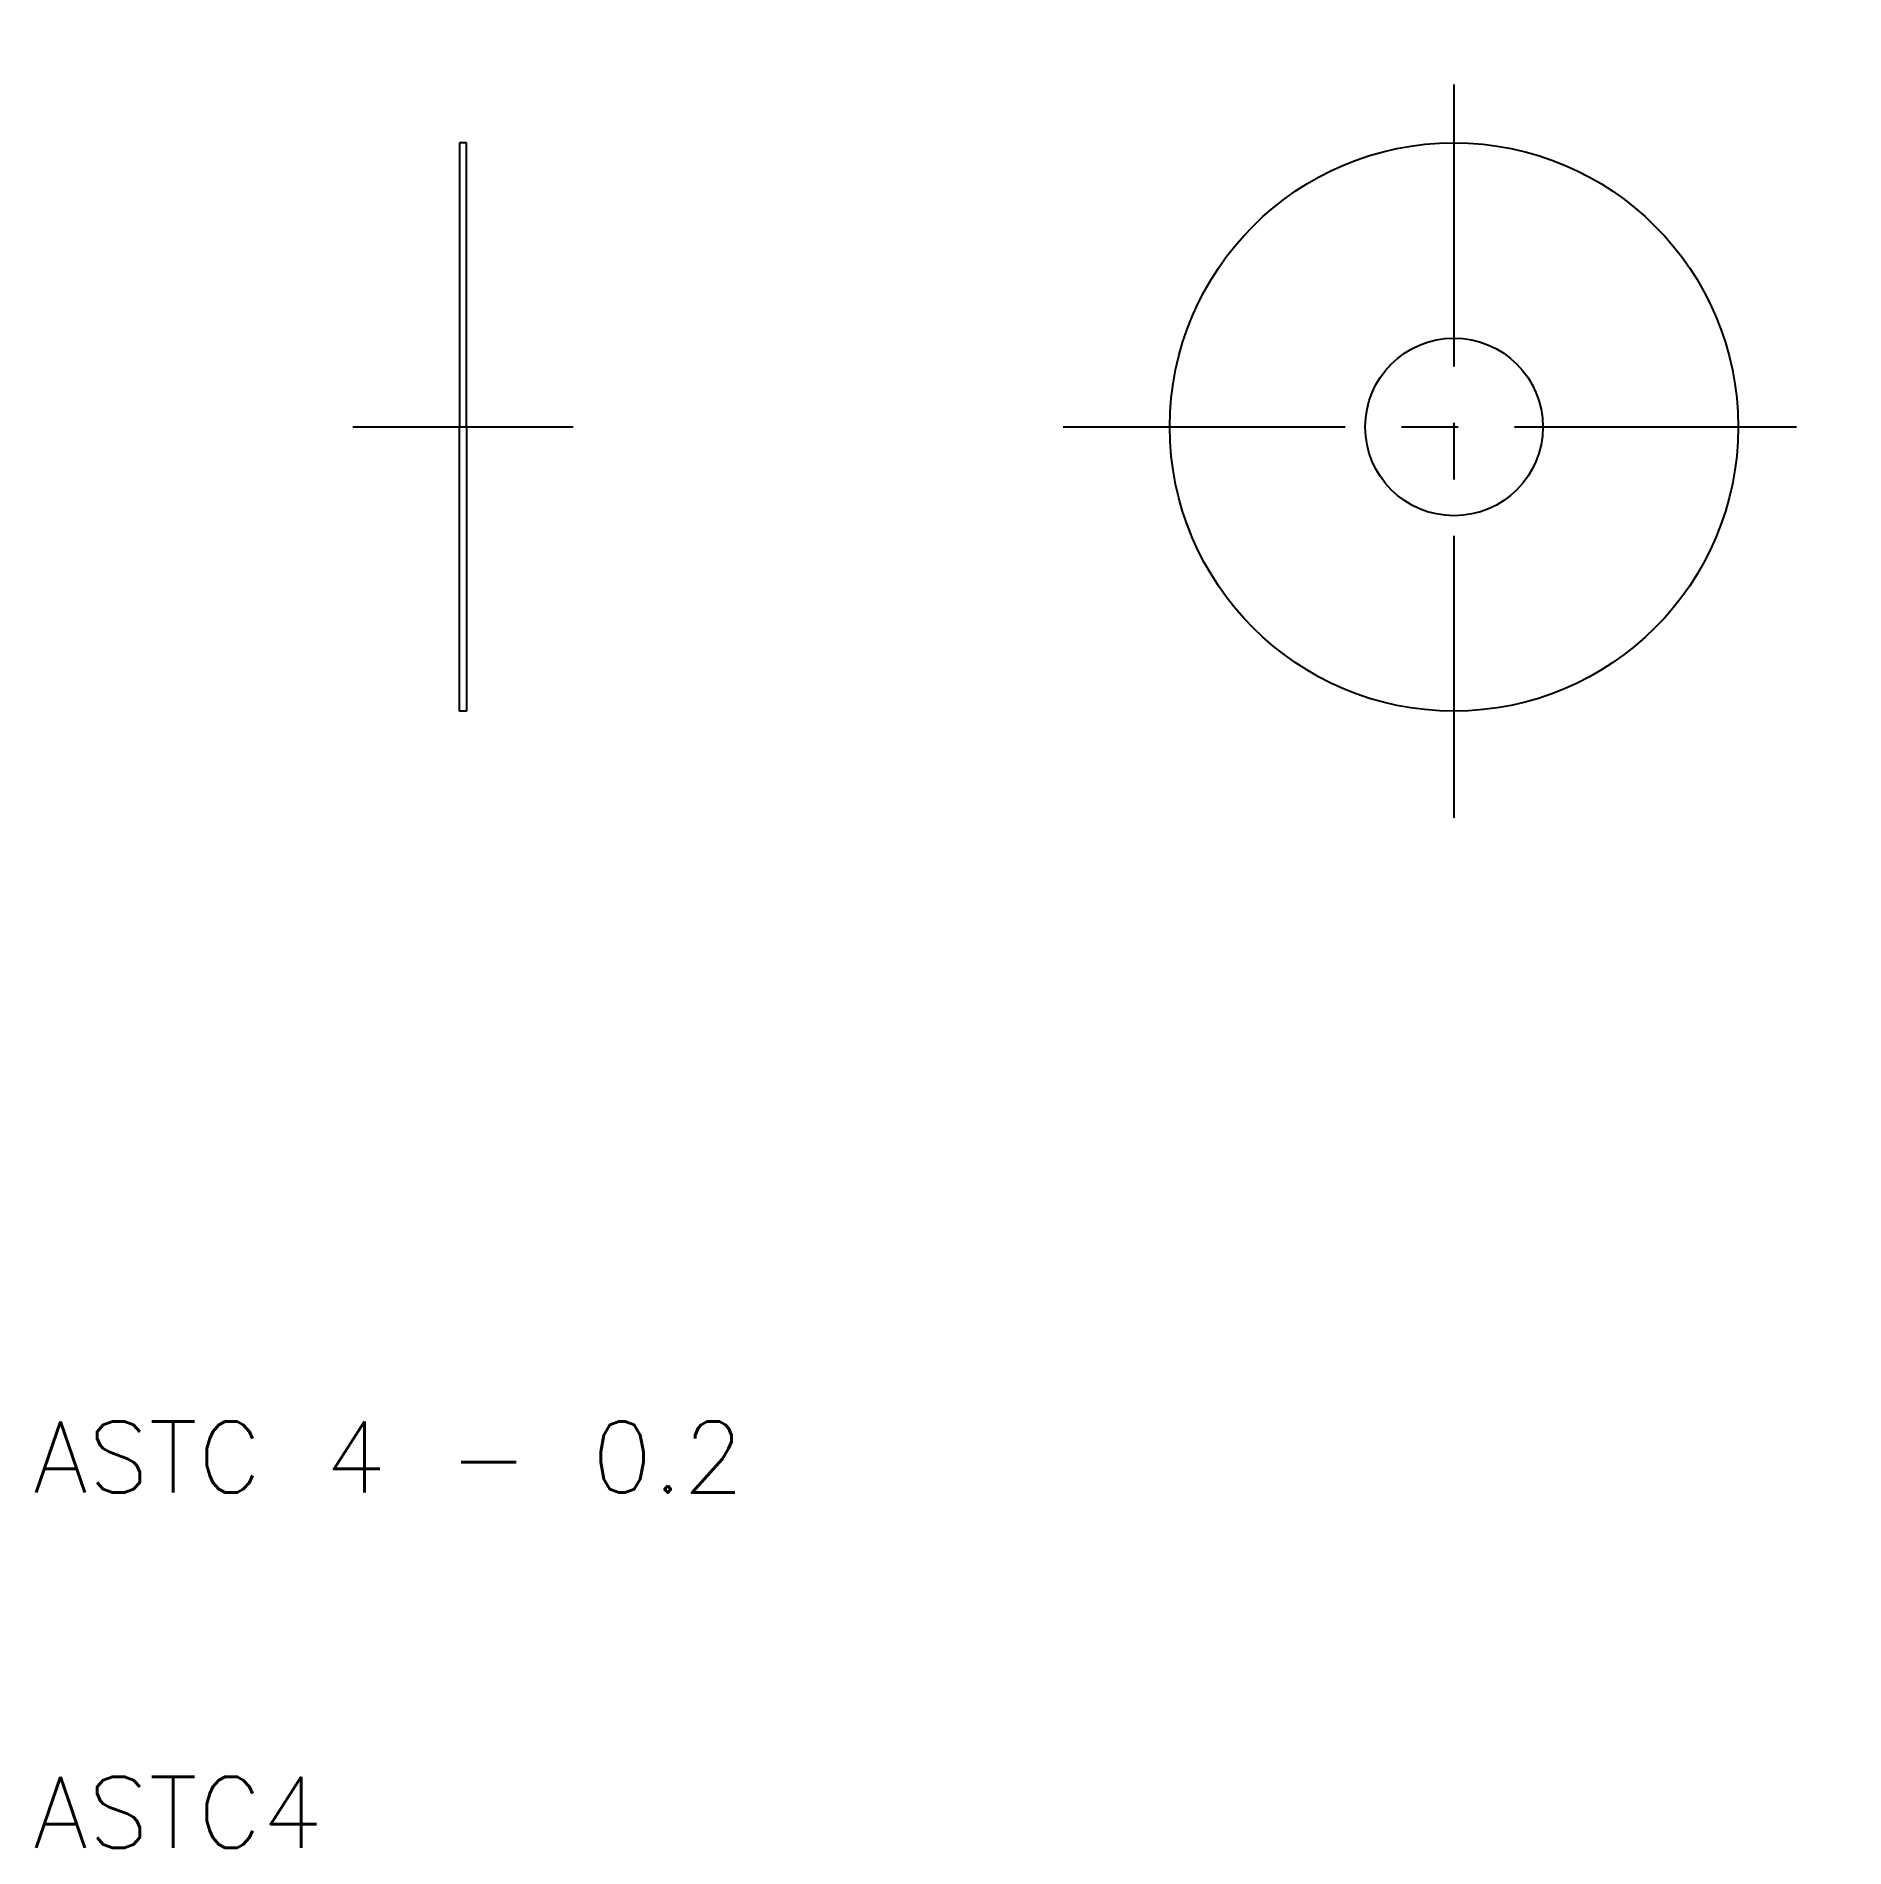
# Model space of a CAD drawing. Extents: x 10.1 to 61, y 10 to 61.
import ezdxf

# ---------------------------------------------------------------- set-up
doc = ezdxf.new("R2010")
doc.units = 0
doc.header["$LTSCALE"] = 0.25
doc.linetypes.add('CENTER', pattern=[50.8, 31.75, -6.35, 6.35, -6.35])
doc.layers.get('0').update_dxf_attribs({"linetype": 'CONTINUOUS'})
doc.layers.add('CENTER', color=1, linetype='CENTER')
doc.styles.get("Standard").update_dxf_attribs({"font": 'txt.shx', "bigfont": 'extfont.shx'})

msp = doc.modelspace()

# ---------------------------------------------------------------- linework, layer by layer
for p, q in [((22, 58), (22, 50)), ((22.2, 58), (22, 58)), ((22.2, 50), (22.2, 58)), ((22, 42), (22, 50)), ((22.2, 50), (22.2, 42)), ((22.2, 42), (22, 42))]:
    msp.add_line(p, q)
for radius in [8, 2.5]:
    msp.add_circle((50, 50), radius)
at = {"layer": 'CENTER', "color": 1, "linetype": 'CENTER'}
for p, q in [((50, 39), (50, 61)), ((19, 50), (25.2, 50)), ((39, 50), (61, 50))]:
    msp.add_line(p, q, dxfattribs=at)

# ---------------------------------------------------------------- texts
for s, p in [('ASTC 4 - 0.2', (10, 20)), ('ASTC4', (10, 10))]:
    msp.add_text(s, height=2).set_placement(p)

doc.saveas('drawing.dxf')
